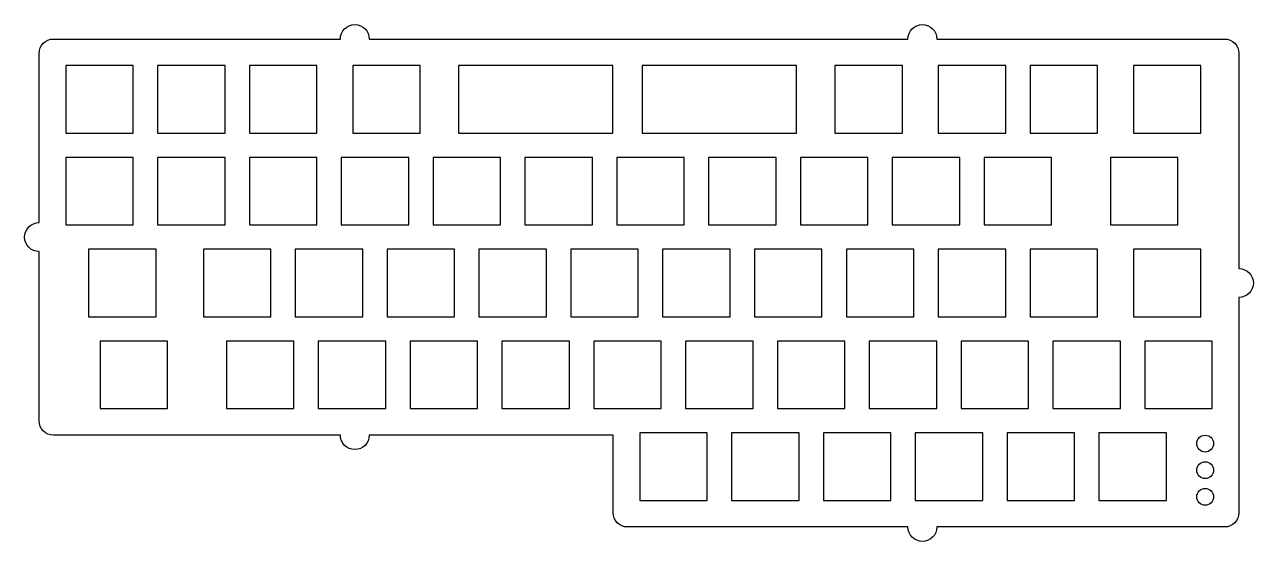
# Model space of a CAD drawing. Header units: millimetres. Extents: x -259 to -4, y 4 to 111.
import ezdxf

# ---------------------------------------------------------------- set-up
doc = ezdxf.new("R2010")
doc.units = ezdxf.units.MM
doc.layers.get('0').update_dxf_attribs({"linetype": 'CONTINUOUS'})

msp = doc.modelspace()

# ---------------------------------------------------------------- linework, layer by layer
msp.add_lwpolyline([(-193.1375, 25.8), (-252.6375, 25.8, -0.414213562), (-255.6375, 28.8), (-255.6375, 63.9, -1), (-255.6375, 69.9), (-255.6375, 105, -0.414213562), (-252.6375, 108), (-193.1375, 108, -1), (-187.1375, 108), (-75.413, 108, -1), (-69.413, 108), (-9.75, 108, -0.414213562), (-6.75, 105), (-6.75, 60.375, -1), (-6.75, 54.375), (-6.75, 9.75, -0.414213562), (-9.75, 6.75), (-69.413, 6.75, -1), (-75.413, 6.75), (-133.575, 6.75, -0.414213562), (-136.575, 9.75), (-136.575, 25.8), (-187.1375, 25.8, -1)], format="xyb", close=True)
for points in [[(-250.1125, 102.475), (-250.1125, 88.475), (-236.1125, 88.475), (-236.1125, 102.475)], [(-231.0625, 102.475), (-231.0625, 88.475), (-217.0625, 88.475), (-217.0625, 102.475)], [(-212.0125, 102.475), (-212.0125, 88.475), (-198.0125, 88.475), (-198.0125, 102.475)], [(-190.58125, 102.475), (-190.58125, 88.475), (-176.58125, 88.475), (-176.58125, 102.475)], [(-168.625, 102.475), (-168.625, 88.475), (-136.625, 88.475), (-136.625, 102.475)], [(-130.525, 102.475), (-130.525, 88.475), (-98.525, 88.475), (-98.525, 102.475)], [(-90.56875, 102.475), (-90.56875, 88.475), (-76.56875, 88.475), (-76.56875, 102.475)], [(-69.1375, 88.475), (-55.1375, 88.475), (-55.1375, 102.475), (-69.1375, 102.475)], [(-50.0875, 88.475), (-36.0875, 88.475), (-36.0875, 102.475), (-50.0875, 102.475)], [(-28.65625, 88.475), (-14.65625, 88.475), (-14.65625, 102.475), (-28.65625, 102.475)], [(-250.1125, 83.425), (-250.1125, 69.425), (-236.1125, 69.425), (-236.1125, 83.425)], [(-231.0625, 83.425), (-231.0625, 69.425), (-217.0625, 69.425), (-217.0625, 83.425)], [(-212.0125, 83.425), (-212.0125, 69.425), (-198.0125, 69.425), (-198.0125, 83.425)], [(-192.9625, 83.425), (-192.9625, 69.425), (-178.9625, 69.425), (-178.9625, 83.425)], [(-173.9125, 83.425), (-173.9125, 69.425), (-159.9125, 69.425), (-159.9125, 83.425)], [(-154.8625, 83.425), (-154.8625, 69.425), (-140.8625, 69.425), (-140.8625, 83.425)], [(-135.8125, 83.425), (-135.8125, 69.425), (-121.8125, 69.425), (-121.8125, 83.425)], [(-116.7625, 83.425), (-116.7625, 69.425), (-102.7625, 69.425), (-102.7625, 83.425)], [(-97.7125, 83.425), (-97.7125, 69.425), (-83.7125, 69.425), (-83.7125, 83.425)], [(-78.6625, 83.425), (-78.6625, 69.425), (-64.6625, 69.425), (-64.6625, 83.425)], [(-59.6125, 83.425), (-59.6125, 69.425), (-45.6125, 69.425), (-45.6125, 83.425)], [(-33.41875, 69.425), (-19.41875, 69.425), (-19.41875, 83.425), (-33.41875, 83.425)], [(-245.35, 64.375), (-245.35, 50.375), (-231.35, 50.375), (-231.35, 64.375)], [(-221.5375, 64.375), (-221.5375, 50.375), (-207.5375, 50.375), (-207.5375, 64.375)], [(-202.4875, 64.375), (-202.4875, 50.375), (-188.4875, 50.375), (-188.4875, 64.375)], [(-183.4375, 64.375), (-183.4375, 50.375), (-169.4375, 50.375), (-169.4375, 64.375)], [(-164.3875, 64.375), (-164.3875, 50.375), (-150.3875, 50.375), (-150.3875, 64.375)], [(-145.3375, 64.375), (-145.3375, 50.375), (-131.3375, 50.375), (-131.3375, 64.375)], [(-126.2875, 64.375), (-126.2875, 50.375), (-112.2875, 50.375), (-112.2875, 64.375)], [(-107.2375, 64.375), (-107.2375, 50.375), (-93.2375, 50.375), (-93.2375, 64.375)], [(-88.1875, 64.375), (-88.1875, 50.375), (-74.1875, 50.375), (-74.1875, 64.375)], [(-69.1375, 64.375), (-69.1375, 50.375), (-55.1375, 50.375), (-55.1375, 64.375)], [(-50.0875, 64.375), (-50.0875, 50.375), (-36.0875, 50.375), (-36.0875, 64.375)], [(-28.65625, 64.375), (-28.65625, 50.375), (-14.65625, 50.375), (-14.65625, 64.375)], [(-242.96875, 45.325), (-242.96875, 31.325), (-228.96875, 31.325), (-228.96875, 45.325)], [(-216.775, 45.325), (-216.775, 31.325), (-202.775, 31.325), (-202.775, 45.325)], [(-197.725, 45.325), (-197.725, 31.325), (-183.725, 31.325), (-183.725, 45.325)], [(-178.675, 45.325), (-178.675, 31.325), (-164.675, 31.325), (-164.675, 45.325)], [(-159.625, 45.325), (-159.625, 31.325), (-145.625, 31.325), (-145.625, 45.325)], [(-140.575, 45.325), (-140.575, 31.325), (-126.575, 31.325), (-126.575, 45.325)], [(-121.525, 45.325), (-121.525, 31.325), (-107.525, 31.325), (-107.525, 45.325)], [(-102.475, 45.325), (-102.475, 31.325), (-88.475, 31.325), (-88.475, 45.325)], [(-83.425, 45.325), (-83.425, 31.325), (-69.425, 31.325), (-69.425, 45.325)], [(-64.375, 45.325), (-64.375, 31.325), (-50.375, 31.325), (-50.375, 45.325)], [(-45.325, 45.325), (-45.325, 31.325), (-31.325, 31.325), (-31.325, 45.325)], [(-26.275, 45.325), (-26.275, 31.325), (-12.275, 31.325), (-12.275, 45.325)], [(-131.05, 26.275), (-131.05, 12.275), (-117.05, 12.275), (-117.05, 26.275)], [(-112, 26.275), (-112, 12.275), (-98, 12.275), (-98, 26.275)], [(-92.95, 26.275), (-92.95, 12.275), (-78.95, 12.275), (-78.95, 26.275)], [(-73.9, 26.275), (-73.9, 12.275), (-59.9, 12.275), (-59.9, 26.275)], [(-54.85, 26.275), (-54.85, 12.275), (-40.85, 12.275), (-40.85, 26.275)], [(-35.8, 26.275), (-35.8, 12.275), (-21.8, 12.275), (-21.8, 26.275)]]:
    msp.add_lwpolyline(points, close=True)
for centre in [(-13.762, 24.05), (-13.762, 18.525), (-13.762, 13)]:
    msp.add_circle(centre, 1.75)

doc.saveas('drawing.dxf')
